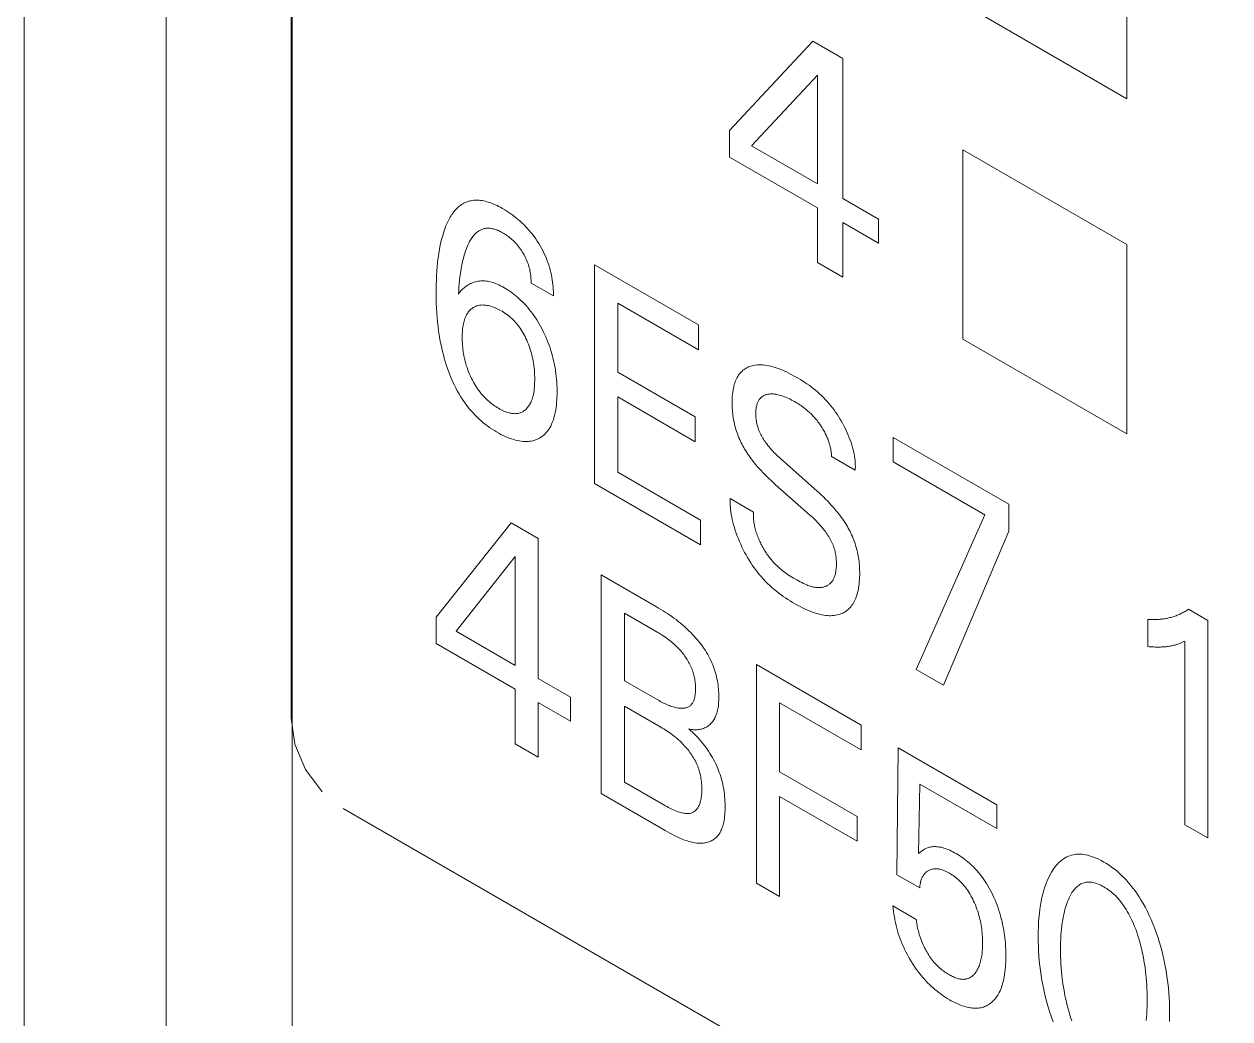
# Model space of a CAD drawing. Header units: inches. Extents: x 67248 to 85686, y -40174 to -31152.
# Drawn here: x 82455.89 to 82463.18, y -33411.78 to -33405.76 of the extents above; entities that cross this region are included whole.
import ezdxf

# ---------------------------------------------------------------- set-up
doc = ezdxf.new("R2010")
doc.units = ezdxf.units.IN
doc.header["$MEASUREMENT"] = 0

# ---------------------------------------------------------------- blocks, each defined once
blk = doc.blocks.new('ET200S')
at = {"lineweight": 0}
for p, q in [((64.7269, -33.3791), (64.7269, 36.9319)), ((65.428, 36.9285), (65.428, -28.555)), ((65.434, -33.3791), (65.434, 36.9319)), ((63.9314, -23.4709), (63.9314, -32.9199)), ((70.112, -25.0848), (70.112, -24.0233)), ((69.1928, -24.554), (70.112, -25.0848)), ((67.8846, -25.2636), (68.3522, -24.7628)), ((68.3522, -24.7628), (68.5198, -24.8596)), ((68.5198, -24.8596), (68.5198, -25.6442)), ((68.3778, -24.952), (68.0087, -25.3491)), ((68.3778, -25.5622), (68.3778, -24.952)), ((67.8846, -25.4112), (67.8846, -25.2636)), ((68.0087, -25.3491), (68.3778, -25.5622)), ((70.112, -25.9013), (69.1928, -25.3706)), ((69.1928, -25.3706), (69.1928, -26.432)), ((68.3778, -25.6959), (67.8846, -25.4112)), ((68.5198, -25.6442), (68.7205, -25.7601)), ((68.3778, -26.0023), (68.3778, -25.6959)), ((68.7205, -25.8938), (68.5198, -25.7779)), ((68.5198, -25.7779), (68.5198, -26.0843)), ((68.7205, -25.7601), (68.7205, -25.8938)), ((70.112, -26.9627), (70.112, -25.9013)), ((67.1289, -26.0161), (67.7107, -26.352)), ((67.1289, -27.2409), (67.1289, -26.0161)), ((68.5198, -26.0843), (68.3778, -26.0023)), ((66.8982, -26.1893), (66.773, -26.1171)), ((67.7107, -26.4909), (67.2595, -26.2304)), ((67.2595, -26.2304), (67.2595, -26.6167)), ((67.7107, -26.352), (67.7107, -26.4909)), ((69.1928, -26.432), (70.112, -26.9627)), ((67.2595, -26.6167), (67.6931, -26.867)), ((67.6931, -27.0059), (67.2595, -26.7555)), ((67.2595, -26.7555), (67.2595, -27.1774)), ((67.6931, -26.867), (67.6931, -27.0059)), ((68.802, -26.9821), (69.4508, -27.3566)), ((68.802, -27.1192), (68.802, -26.9821)), ((68.1701, -27.0999), (68.3622, -27.2698)), ((68.5896, -27.1658), (68.457, -27.0893)), ((69.3162, -27.4161), (68.802, -27.1192)), ((67.2595, -27.1774), (67.7229, -27.4449)), ((67.7229, -27.5838), (67.1289, -27.2409)), ((68.3338, -27.4149), (68.1417, -27.2449)), ((67.8887, -27.3245), (68.0199, -27.4003)), ((69.4508, -27.3566), (69.4508, -27.5068)), ((68.9312, -28.2814), (69.3162, -27.4161)), ((66.2406, -27.9887), (66.6614, -27.4609)), ((66.6614, -27.4609), (66.8123, -27.548)), ((67.7229, -27.4449), (67.7229, -27.5838)), ((66.8123, -27.548), (66.8123, -28.3327)), ((69.4508, -27.5068), (69.0848, -28.3701)), ((66.6844, -27.6486), (66.3522, -28.0671)), ((66.6844, -28.2588), (66.6844, -27.6486)), ((67.1661, -27.7523), (67.4753, -27.9308)), ((67.1661, -28.977), (67.1661, -27.7523)), ((67.2967, -27.9665), (67.2967, -28.345)), ((70.4575, -27.9448), (70.5657, -28.0073)), ((66.2406, -28.1363), (66.2406, -27.9887)), ((70.2288, -28.1539), (70.2288, -28.0011)), ((70.5657, -28.0073), (70.5657, -29.2251)), ((66.3522, -28.0671), (66.6844, -28.2588)), ((66.6844, -28.3925), (66.2406, -28.1363)), ((70.4379, -29.1513), (70.4379, -28.1227)), ((68.0355, -28.2542), (68.6234, -28.5936)), ((68.0355, -29.4789), (68.0355, -28.2542)), ((69.0848, -28.3701), (68.9312, -28.2814)), ((66.8123, -28.3327), (66.9929, -28.4369)), ((67.2967, -28.345), (67.4825, -28.4522)), ((66.6844, -28.6989), (66.6844, -28.3925)), ((66.9929, -28.4369), (66.9929, -28.5706)), ((66.8123, -28.4663), (66.8123, -28.7727)), ((66.9929, -28.5706), (66.8123, -28.4663)), ((67.2967, -28.4873), (67.2967, -28.9135)), ((68.6234, -28.7325), (68.166, -28.4684)), ((68.166, -28.4684), (68.166, -28.8547)), ((65.4485, -28.7001), (65.428, -28.555)), ((68.6234, -28.5936), (68.6234, -28.7325)), ((65.5079, -28.8415), (65.4485, -28.7001)), ((66.8123, -28.7727), (66.6844, -28.6989)), ((68.823, -29.4319), (68.8311, -28.7205)), ((68.8311, -28.7205), (69.3838, -29.0396)), ((65.6018, -28.9671), (65.5079, -28.8415)), ((68.166, -28.8547), (68.5997, -29.1051)), ((67.2967, -28.9135), (67.5125, -29.0381)), ((68.9508, -28.9233), (68.9434, -29.313)), ((69.3838, -29.1732), (68.9508, -28.9233)), ((67.524, -29.1836), (67.1661, -28.977)), ((65.7194, -29.0597), (75.6189, -34.7751)), ((68.5997, -29.2439), (68.166, -28.9936)), ((68.166, -28.9936), (68.166, -29.5543)), ((69.3838, -29.0396), (69.3838, -29.1732)), ((68.5997, -29.1051), (68.5997, -29.2439)), ((70.5657, -29.2251), (70.4379, -29.1513)), ((68.9508, -29.5057), (68.823, -29.4319)), ((68.166, -29.5543), (68.0355, -29.4789)), ((68.8013, -29.606), (68.9319, -29.6814))]:
    blk.add_line(p, q, dxfattribs=at)
for points in [[(66.8982, -26.1893), (66.8981, -26.177), (66.8978, -26.1645), (66.8971, -26.1517), (66.8962, -26.1388), (66.8949, -26.1256), (66.8933, -26.1124), (66.8914, -26.099), (66.8891, -26.0854), (66.8864, -26.0716), (66.8834, -26.0578), (66.8799, -26.0438), (66.876, -26.0299), (66.8717, -26.0158), (66.867, -26.0018), (66.8618, -25.9878), (66.8565, -25.9744), (66.8507, -25.9612), (66.8445, -25.9479), (66.838, -25.9348), (66.8311, -25.9219), (66.8239, -25.909), (66.8163, -25.8964), (66.8078, -25.8829), (66.7989, -25.8697), (66.7897, -25.8568), (66.7802, -25.8443), (66.7704, -25.8321), (66.7604, -25.8203), (66.7512, -25.8099), (66.7417, -25.7999), (66.7322, -25.7902), (66.7224, -25.7809), (66.7126, -25.7719), (66.7027, -25.7632), (66.6928, -25.7549), (66.6816, -25.7459), (66.6703, -25.7374), (66.659, -25.7292), (66.6476, -25.7214), (66.6363, -25.714), (66.6248, -25.707), (66.6134, -25.7003), (66.6029, -25.6944), (66.5924, -25.6889), (66.5819, -25.6836), (66.5714, -25.6788), (66.561, -25.6742), (66.5506, -25.6701), (66.5417, -25.6669), (66.5329, -25.664), (66.5242, -25.6614), (66.5155, -25.6591), (66.5069, -25.6572), (66.4984, -25.6556), (66.49, -25.6544), (66.4821, -25.6536), (66.4743, -25.6532), (66.4666, -25.6531), (66.459, -25.6533), (66.4516, -25.6539), (66.4442, -25.6548), (66.437, -25.656), (66.4299, -25.6575), (66.423, -25.6594), (66.4162, -25.6615), (66.4095, -25.664), (66.403, -25.6667), (66.3967, -25.6698), (66.3906, -25.6731), (66.3834, -25.6775), (66.3765, -25.6823), (66.3698, -25.6875), (66.3633, -25.693), (66.3571, -25.6989), (66.3511, -25.7051), (66.3454, -25.7116), (66.3398, -25.7184), (66.3345, -25.7255), (66.3293, -25.7329), (66.3244, -25.7405), (66.3196, -25.7483), (66.315, -25.7563), (66.3093, -25.7671), (66.3039, -25.7781), (66.2988, -25.7895), (66.294, -25.8011), (66.2894, -25.813), (66.2851, -25.8252), (66.2811, -25.8376), (66.2773, -25.8502), (66.2737, -25.863), (66.2695, -25.8796), (66.2656, -25.8965), (66.2621, -25.9137), (66.2588, -25.9311), (66.2559, -25.9488), (66.2533, -25.9668), (66.251, -25.9849), (66.2489, -26.0032), (66.2465, -26.0273), (66.2446, -26.0516), (66.2431, -26.0762), (66.2419, -26.101), (66.2411, -26.1261), (66.2407, -26.1514), (66.2406, -26.1768), (66.2409, -26.2081)], [(66.3658, -26.1788), (66.367, -26.1594), (66.3684, -26.1401), (66.37, -26.1209), (66.3719, -26.1019), (66.3741, -26.0831), (66.3765, -26.0644), (66.3786, -26.0505), (66.3808, -26.0367), (66.3833, -26.0231), (66.3859, -26.0097), (66.3888, -25.9964), (66.3919, -25.9834), (66.3952, -25.9705), (66.398, -25.9608), (66.4009, -25.9512), (66.4039, -25.9417), (66.4072, -25.9324), (66.4106, -25.9233), (66.4142, -25.9143), (66.4179, -25.9056), (66.4219, -25.897), (66.425, -25.8909), (66.4281, -25.8849), (66.4314, -25.879), (66.4348, -25.8733), (66.4383, -25.8677), (66.442, -25.8623), (66.4458, -25.8571), (66.4497, -25.8521), (66.4539, -25.8473), (66.4581, -25.8427), (66.4626, -25.8384), (66.4672, -25.8343), (66.4721, -25.8305), (66.4759, -25.8277), (66.4799, -25.8251), (66.484, -25.8226), (66.4882, -25.8204), (66.4925, -25.8183), (66.4969, -25.8165), (66.5015, -25.8149), (66.5061, -25.8134), (66.5108, -25.8123), (66.5156, -25.8113), (66.5205, -25.8106), (66.5256, -25.8101), (66.5307, -25.81), (66.5359, -25.81), (66.5411, -25.8104), (66.5463, -25.811), (66.5517, -25.8118), (66.5571, -25.8129), (66.5626, -25.8142), (66.5681, -25.8158), (66.5737, -25.8176), (66.5802, -25.8199), (66.5868, -25.8226), (66.5934, -25.8255), (66.6001, -25.8286), (66.6067, -25.832), (66.6134, -25.8357), (66.6199, -25.8395), (66.6264, -25.8435), (66.6329, -25.8478), (66.6394, -25.8523), (66.6458, -25.857), (66.6523, -25.8619), (66.6586, -25.8671), (66.6653, -25.8728), (66.6718, -25.8787), (66.6783, -25.8849), (66.6846, -25.8914), (66.6909, -25.8981), (66.697, -25.9052), (66.7026, -25.9121), (66.7082, -25.9193), (66.7135, -25.9266), (66.7187, -25.9342), (66.7236, -25.9419), (66.7284, -25.9498), (66.7332, -25.9583), (66.7377, -25.9668), (66.742, -25.9755), (66.746, -25.9842), (66.7498, -25.993), (66.7532, -26.0018), (66.756, -26.0099), (66.7586, -26.0179), (66.761, -26.0259), (66.7631, -26.0339), (66.765, -26.0418), (66.7666, -26.0497), (66.7681, -26.0576), (66.7695, -26.0664), (66.7706, -26.0752), (66.7715, -26.0838), (66.7722, -26.0923), (66.7727, -26.1007), (66.773, -26.109), (66.773, -26.1171)], [(66.9182, -26.7032), (66.9176, -26.6877), (66.9167, -26.6721), (66.9155, -26.6563), (66.914, -26.6403), (66.9121, -26.6242), (66.9099, -26.608), (66.9073, -26.5922), (66.9044, -26.5762), (66.9011, -26.5602), (66.8974, -26.544), (66.8934, -26.5278), (66.8889, -26.5115), (66.8839, -26.4952), (66.8789, -26.4798), (66.8735, -26.4644), (66.8676, -26.449), (66.8615, -26.4336), (66.8549, -26.4183), (66.848, -26.4031), (66.8407, -26.3879), (66.8341, -26.3748), (66.8271, -26.3618), (66.82, -26.3489), (66.8125, -26.3362), (66.8048, -26.3236), (66.7968, -26.3113), (66.7886, -26.2992), (66.7801, -26.2873), (66.7716, -26.276), (66.7628, -26.265), (66.7539, -26.2543), (66.7447, -26.2439), (66.7354, -26.2338), (66.7259, -26.224), (66.7163, -26.2146), (66.7066, -26.2055), (66.6972, -26.1972), (66.6877, -26.1892), (66.6782, -26.1815), (66.6686, -26.1742), (66.659, -26.1672), (66.6493, -26.1605), (66.6396, -26.1542), (66.6299, -26.1482), (66.6201, -26.1425), (66.6107, -26.1373), (66.6013, -26.1325), (66.5919, -26.1279), (66.5825, -26.1238), (66.5732, -26.12), (66.5639, -26.1166), (66.5548, -26.1136), (66.5456, -26.1111), (66.5366, -26.109), (66.5287, -26.1075), (66.5208, -26.1063), (66.513, -26.1056), (66.5054, -26.1052), (66.4978, -26.1051), (66.4904, -26.1054), (66.4831, -26.106), (66.4759, -26.107), (66.4689, -26.1082), (66.462, -26.1098), (66.4546, -26.1119), (66.4475, -26.1144), (66.4405, -26.1172), (66.4336, -26.1203), (66.427, -26.1238), (66.4205, -26.1275), (66.4142, -26.1315), (66.408, -26.1358), (66.402, -26.1404), (66.3962, -26.1452), (66.3904, -26.1503), (66.3847, -26.1558), (66.3795, -26.1612), (66.3746, -26.167), (66.3701, -26.1728), (66.3658, -26.1788)], [(66.2409, -26.2081), (66.2416, -26.2333), (66.2426, -26.2587), (66.2441, -26.2843), (66.246, -26.3101), (66.2484, -26.3362), (66.2511, -26.36), (66.2542, -26.384), (66.2578, -26.4082), (66.2619, -26.4326), (66.2666, -26.4572), (66.2719, -26.4819), (66.2763, -26.5006), (66.281, -26.5194), (66.2862, -26.5383), (66.2917, -26.5572), (66.2977, -26.5762), (66.3041, -26.5951), (66.311, -26.6141), (66.3179, -26.6322), (66.3253, -26.6501), (66.3331, -26.668), (66.3414, -26.6858), (66.3502, -26.7034), (66.3594, -26.7208), (66.3691, -26.738), (66.3793, -26.7549), (66.3881, -26.7686), (66.3973, -26.7821), (66.4068, -26.7954), (66.4166, -26.8083), (66.4266, -26.8209), (66.4368, -26.8331), (66.4473, -26.8449), (66.458, -26.8563), (66.4688, -26.8673), (66.4807, -26.8786), (66.4927, -26.8894), (66.5049, -26.8997), (66.5172, -26.9095), (66.5296, -26.9188), (66.542, -26.9277), (66.5545, -26.936), (66.567, -26.944), (66.5796, -26.9515), (66.5917, -26.9584), (66.6038, -26.9649), (66.6159, -26.971), (66.6279, -26.9766), (66.6399, -26.9818), (66.6519, -26.9865), (66.6637, -26.9907), (66.6755, -26.9945), (66.6862, -26.9974), (66.6968, -26.9999), (66.7074, -27.0019), (66.7177, -27.0035), (66.728, -27.0045), (66.7381, -27.0051), (66.748, -27.0051), (66.7577, -27.0046), (66.7661, -27.0037), (66.7742, -27.0024), (66.7822, -27.0006), (66.7901, -26.9985), (66.7977, -26.996), (66.8051, -26.993), (66.8123, -26.9897), (66.8194, -26.986), (66.8262, -26.9819), (66.8329, -26.9773), (66.8393, -26.9723), (66.8456, -26.967), (66.8515, -26.9613), (66.8573, -26.9552), (66.8627, -26.9488), (66.8679, -26.942), (66.8728, -26.9349), (66.8775, -26.9274), (66.8826, -26.9181), (66.8874, -26.9084), (66.8918, -26.8982), (66.8958, -26.8877), (66.8994, -26.8768), (66.9027, -26.8655), (66.9056, -26.854), (66.9082, -26.8422), (66.9108, -26.8286), (66.9129, -26.8147), (66.9147, -26.8005), (66.9161, -26.7861), (66.9172, -26.7714), (66.9179, -26.7565), (66.9184, -26.7415), (66.9185, -26.7262), (66.9182, -26.7032)], [(66.7352, -26.8318), (66.7307, -26.8349), (66.7261, -26.8378), (66.7212, -26.8403), (66.7163, -26.8425), (66.7111, -26.8444), (66.7058, -26.846), (66.7004, -26.8472), (66.6951, -26.8481), (66.6898, -26.8486), (66.6844, -26.8489), (66.6788, -26.8488), (66.6732, -26.8485), (66.6674, -26.8479), (66.6616, -26.847), (66.6558, -26.8458), (66.6498, -26.8444), (66.6425, -26.8423), (66.6351, -26.8399), (66.6276, -26.8371), (66.6201, -26.834), (66.6125, -26.8305), (66.6049, -26.8268), (66.5973, -26.8228), (66.5897, -26.8185), (66.5822, -26.814), (66.5747, -26.8093), (66.5672, -26.8043), (66.5597, -26.799), (66.5522, -26.7935), (66.5448, -26.7877), (66.5375, -26.7816), (66.5302, -26.7753), (66.5227, -26.7682), (66.5152, -26.7608), (66.5078, -26.7532), (66.5006, -26.7452), (66.4935, -26.7369), (66.4866, -26.7284), (66.48, -26.7196), (66.4734, -26.7104), (66.467, -26.701), (66.4609, -26.6914), (66.455, -26.6817), (66.4494, -26.6717), (66.444, -26.6617), (66.4388, -26.6515), (66.4331, -26.6396), (66.4278, -26.6275), (66.4228, -26.6154), (66.4181, -26.6033), (66.4138, -26.5911), (66.4099, -26.579), (66.4066, -26.5678), (66.4036, -26.5567), (66.4008, -26.5457), (66.3984, -26.5347), (66.3962, -26.5237), (66.3942, -26.5129), (66.3925, -26.5021), (66.3909, -26.4901), (66.3896, -26.4783), (66.3885, -26.4666), (66.3877, -26.455), (66.3871, -26.4435), (66.3868, -26.4322), (66.3867, -26.4209), (66.3869, -26.411), (66.3872, -26.4011), (66.3877, -26.3914), (66.3884, -26.3819), (66.3893, -26.3725), (66.3905, -26.3632), (66.392, -26.3542), (66.3937, -26.3454), (66.3954, -26.3376), (66.3974, -26.3301), (66.3996, -26.3228), (66.4021, -26.3157), (66.4048, -26.3088), (66.4077, -26.3023), (66.4109, -26.2959), (66.4144, -26.2899), (66.4175, -26.2851), (66.4209, -26.2804), (66.4244, -26.276), (66.4281, -26.2718), (66.4319, -26.2679), (66.4359, -26.2642), (66.4401, -26.2608), (66.4445, -26.2576), (66.449, -26.2546)], [(66.449, -26.2546), (66.4534, -26.252), (66.458, -26.2497), (66.4628, -26.2476), (66.4676, -26.2457), (66.4726, -26.2441), (66.4777, -26.2428), (66.4829, -26.2417), (66.4882, -26.2409), (66.4936, -26.2404), (66.5, -26.2401), (66.5065, -26.2402), (66.513, -26.2406), (66.5197, -26.2413), (66.5265, -26.2424), (66.5334, -26.2437), (66.5403, -26.2454), (66.5473, -26.2473), (66.555, -26.2498), (66.5628, -26.2526), (66.5706, -26.2557), (66.5784, -26.259), (66.5863, -26.2627), (66.5942, -26.2667), (66.6021, -26.271), (66.61, -26.2755), (66.618, -26.2804), (66.6261, -26.2856), (66.634, -26.2911), (66.642, -26.2969), (66.6499, -26.3031), (66.6577, -26.3096), (66.6654, -26.3166), (66.6725, -26.3234), (66.6794, -26.3305), (66.6862, -26.338), (66.6928, -26.3457), (66.6993, -26.3537), (66.7056, -26.362), (66.7116, -26.3705), (66.7177, -26.3795), (66.7235, -26.3888), (66.729, -26.3982), (66.7343, -26.4078), (66.7393, -26.4175), (66.7441, -26.4273), (66.7487, -26.4372), (66.7536, -26.4486), (66.7582, -26.46), (66.7625, -26.4714), (66.7665, -26.4829), (66.7701, -26.4943), (66.7735, -26.5057), (66.7768, -26.518), (66.7797, -26.5303), (66.7824, -26.5425), (66.7847, -26.5546), (66.7867, -26.5666), (66.7884, -26.5785), (66.79, -26.5918), (66.7912, -26.6048), (66.7922, -26.6177), (66.7928, -26.6305), (66.7932, -26.6432), (66.7933, -26.6557), (66.7932, -26.6669), (66.7929, -26.678), (66.7924, -26.689), (66.7916, -26.6998), (66.7905, -26.7104), (66.7892, -26.7208), (66.7876, -26.731), (66.7861, -26.7388), (66.7844, -26.7464), (66.7826, -26.7539), (66.7805, -26.7611), (66.7783, -26.7682), (66.7758, -26.7751), (66.7731, -26.7817), (66.7702, -26.7881), (66.7673, -26.7938), (66.7641, -26.7993), (66.7608, -26.8045), (66.7573, -26.8095), (66.7536, -26.8143), (66.7497, -26.8188), (66.7456, -26.823), (66.7412, -26.827), (66.7352, -26.8318)], [(68.5896, -27.1658), (68.5901, -27.1552), (68.5903, -27.1443), (68.59, -27.1333), (68.5894, -27.1221), (68.5884, -27.1108), (68.5871, -27.0993), (68.5854, -27.0877), (68.5833, -27.076), (68.5809, -27.0642), (68.5778, -27.0509), (68.5743, -27.0375), (68.5703, -27.024), (68.566, -27.0105), (68.5614, -26.997), (68.5563, -26.9834), (68.5509, -26.9699), (68.5452, -26.9565), (68.5391, -26.943), (68.5326, -26.9295), (68.5259, -26.9162), (68.5188, -26.903), (68.5115, -26.8899), (68.5039, -26.877), (68.496, -26.8643), (68.4879, -26.8518), (68.4796, -26.8396), (68.471, -26.8275), (68.4622, -26.8158), (68.4532, -26.8044), (68.4441, -26.7932), (68.4347, -26.7825), (68.4238, -26.7705), (68.4127, -26.759), (68.4014, -26.7479), (68.3899, -26.7373), (68.3783, -26.7271), (68.3666, -26.7172), (68.3547, -26.7078), (68.3428, -26.6987), (68.3308, -26.6899), (68.3187, -26.6815), (68.3066, -26.6734), (68.2944, -26.6655), (68.2823, -26.658), (68.2702, -26.6507), (68.2581, -26.6437), (68.2445, -26.6361), (68.2309, -26.6288), (68.2175, -26.6219), (68.204, -26.6153), (68.1906, -26.6091), (68.1773, -26.6034), (68.164, -26.5981), (68.1521, -26.5938), (68.1402, -26.5898), (68.1284, -26.5863), (68.1167, -26.5832), (68.105, -26.5806), (68.0935, -26.5785), (68.0822, -26.5769), (68.073, -26.576), (68.0639, -26.5754), (68.055, -26.5752), (68.0462, -26.5754), (68.0375, -26.5759), (68.029, -26.5769), (68.0206, -26.5783), (68.0125, -26.5801), (68.0053, -26.582), (67.9983, -26.5843), (67.9915, -26.587), (67.9849, -26.59), (67.9785, -26.5934), (67.9722, -26.5971), (67.9662, -26.6012), (67.9605, -26.6056), (67.955, -26.6105), (67.9497, -26.6157), (67.9447, -26.6212), (67.94, -26.6271), (67.9356, -26.6334), (67.9314, -26.64), (67.9275, -26.6469), (67.9239, -26.6541), (67.9205, -26.6616), (67.9174, -26.6694), (67.9146, -26.6774), (67.912, -26.6856), (67.9092, -26.6961), (67.9068, -26.707), (67.9048, -26.7181), (67.9031, -26.7295), (67.9017, -26.7412), (67.9007, -26.7531), (67.9, -26.7652), (67.8996, -26.7775), (67.8995, -26.79)], [(68.1701, -27.0999), (68.1628, -27.0933), (68.1555, -27.0866), (68.1483, -27.0798), (68.1411, -27.0728), (68.134, -27.0656), (68.127, -27.0582), (68.12, -27.0507), (68.1132, -27.0429), (68.1065, -27.0349), (68.0999, -27.0267), (68.0934, -27.0183), (68.0888, -27.0119), (68.0843, -27.0055), (68.0798, -26.9989), (68.0755, -26.9922), (68.0714, -26.9855), (68.0674, -26.9786), (68.0636, -26.9717), (68.0599, -26.9648), (68.0564, -26.9577), (68.0532, -26.9507), (68.0502, -26.9436), (68.0474, -26.9364), (68.0451, -26.93), (68.043, -26.9235), (68.0411, -26.917), (68.0395, -26.9106), (68.038, -26.9041), (68.0366, -26.8977), (68.0355, -26.8914), (68.0345, -26.885), (68.0337, -26.8788), (68.0331, -26.8726), (68.0326, -26.8664), (68.0323, -26.8604), (68.0321, -26.8544), (68.032, -26.8482), (68.0322, -26.8422), (68.0324, -26.8363), (68.0329, -26.8304), (68.0334, -26.8247), (68.0342, -26.8192), (68.0351, -26.8137), (68.0362, -26.8084), (68.0374, -26.8032), (68.0388, -26.7982), (68.0404, -26.7933), (68.042, -26.789), (68.0437, -26.7849), (68.0456, -26.7809), (68.0476, -26.777), (68.0497, -26.7733), (68.052, -26.7698), (68.0544, -26.7664), (68.057, -26.7632), (68.0597, -26.7602), (68.0625, -26.7574), (68.0655, -26.7548), (68.0684, -26.7526), (68.0715, -26.7505), (68.0747, -26.7486), (68.0779, -26.7468), (68.0813, -26.7453), (68.0848, -26.7439), (68.0883, -26.7427), (68.092, -26.7416), (68.0957, -26.7407), (68.0995, -26.74), (68.1033, -26.7394), (68.1072, -26.7389), (68.1123, -26.7385), (68.1175, -26.7383), (68.1228, -26.7383), (68.1281, -26.7386), (68.1336, -26.739), (68.139, -26.7397), (68.1445, -26.7405), (68.1501, -26.7415), (68.1571, -26.743), (68.1642, -26.7448), (68.1714, -26.7468), (68.1786, -26.7491), (68.1858, -26.7516), (68.1931, -26.7543), (68.2004, -26.7572), (68.2086, -26.7607), (68.2168, -26.7644), (68.225, -26.7683), (68.2333, -26.7724), (68.2415, -26.7768), (68.2498, -26.7813), (68.2581, -26.7861), (68.2651, -26.7903), (68.2721, -26.7946), (68.2791, -26.7992), (68.2861, -26.8039), (68.293, -26.8088), (68.3, -26.8139), (68.3069, -26.8192), (68.3159, -26.8265), (68.3247, -26.8341)], [(67.8995, -26.79), (67.8996, -26.7996), (67.8999, -26.8094), (67.9003, -26.8192), (67.9009, -26.8291), (67.9018, -26.8391), (67.9028, -26.8492), (67.9041, -26.8593), (67.9056, -26.8696), (67.9073, -26.8799), (67.9091, -26.8893), (67.911, -26.8988), (67.9132, -26.9082), (67.9156, -26.9178), (67.9182, -26.9274), (67.921, -26.9369), (67.924, -26.9466), (67.9273, -26.9562), (67.9308, -26.9658), (67.9343, -26.9751), (67.9381, -26.9843), (67.942, -26.9936), (67.9462, -27.0028), (67.9506, -27.0119), (67.9551, -27.0209), (67.9598, -27.0299), (67.9648, -27.0388), (67.9698, -27.0476), (67.9757, -27.0572), (67.9817, -27.0667), (67.9879, -27.076), (67.9943, -27.0852), (68.0008, -27.0942), (68.0074, -27.1031), (68.0142, -27.1119), (68.0234, -27.1234), (68.0328, -27.1347), (68.0423, -27.1458), (68.0519, -27.1566), (68.0616, -27.1672), (68.0715, -27.1776), (68.083, -27.1895), (68.0945, -27.201), (68.1062, -27.2123), (68.118, -27.2234), (68.1298, -27.2343), (68.1417, -27.2449)], [(68.3247, -26.8341), (68.33, -26.8389), (68.3352, -26.8438), (68.3404, -26.8488), (68.3456, -26.8539), (68.3507, -26.8592), (68.3557, -26.8647), (68.3607, -26.8702), (68.3657, -26.8759), (68.3706, -26.8817), (68.3754, -26.8877), (68.3801, -26.8937), (68.3847, -26.8999), (68.3893, -26.9061), (68.3933, -26.9117), (68.3972, -26.9174), (68.401, -26.9232), (68.4047, -26.9291), (68.4083, -26.935), (68.4118, -26.9409), (68.4152, -26.947), (68.4185, -26.9531), (68.4217, -26.9592), (68.4248, -26.9654), (68.4276, -26.9714), (68.4303, -26.9775), (68.4329, -26.9835), (68.4353, -26.9896), (68.4377, -26.9958), (68.4399, -27.0019), (68.4419, -27.008), (68.4439, -27.0142), (68.4457, -27.0203), (68.4473, -27.0264), (68.4487, -27.0318), (68.45, -27.0372), (68.4512, -27.0426), (68.4522, -27.048), (68.4532, -27.0533), (68.454, -27.0586), (68.4548, -27.0638), (68.4554, -27.069), (68.456, -27.0742), (68.4564, -27.0793), (68.4567, -27.0843), (68.457, -27.0893)], [(68.6146, -27.7375), (68.6144, -27.7276), (68.6141, -27.7176), (68.6137, -27.7076), (68.613, -27.6974), (68.6121, -27.6871), (68.611, -27.6768), (68.6097, -27.6663), (68.6081, -27.6558), (68.6063, -27.6452), (68.6045, -27.6355), (68.6024, -27.6258), (68.6001, -27.616), (68.5976, -27.6062), (68.5948, -27.5964), (68.5918, -27.5865), (68.5886, -27.5766), (68.5852, -27.5667), (68.5815, -27.5568), (68.5777, -27.5472), (68.5737, -27.5376), (68.5695, -27.5281), (68.5651, -27.5186), (68.5605, -27.5092), (68.5557, -27.4999), (68.5507, -27.4906), (68.5455, -27.4814), (68.5402, -27.4724), (68.5331, -27.4609), (68.5258, -27.4497), (68.5183, -27.4387), (68.5105, -27.4278), (68.5026, -27.4172), (68.4945, -27.4068), (68.485, -27.3949), (68.4753, -27.3833), (68.4655, -27.3719), (68.4555, -27.3608), (68.4454, -27.3499), (68.4352, -27.3392), (68.4233, -27.3271), (68.4112, -27.3152), (68.3991, -27.3035), (68.3869, -27.2921), (68.3746, -27.2808), (68.3622, -27.2698)], [(67.8887, -27.3245), (67.8884, -27.3366), (67.8885, -27.349), (67.889, -27.3616), (67.89, -27.3744), (67.8913, -27.3874), (67.893, -27.4006), (67.8951, -27.4139), (67.8976, -27.4274), (67.9004, -27.4409), (67.9041, -27.4563), (67.9081, -27.4718), (67.9126, -27.4874), (67.9175, -27.503), (67.9228, -27.5186), (67.9285, -27.5343), (67.9346, -27.5499), (67.9411, -27.5655), (67.9478, -27.5807), (67.9548, -27.5959), (67.9622, -27.6109), (67.9699, -27.6258), (67.9779, -27.6405), (67.9862, -27.655), (67.9948, -27.6694), (68.0037, -27.6835), (68.0128, -27.6973), (68.0222, -27.7109), (68.0318, -27.7241), (68.0417, -27.7371), (68.0518, -27.7496), (68.0622, -27.7618), (68.0738, -27.7749), (68.0857, -27.7874), (68.0978, -27.7995), (68.1101, -27.8112), (68.1225, -27.8224), (68.1351, -27.8332), (68.1478, -27.8436), (68.1607, -27.8535), (68.1736, -27.8632), (68.1866, -27.8724), (68.1997, -27.8813), (68.2127, -27.8898), (68.2258, -27.8981), (68.2389, -27.906), (68.252, -27.9136), (68.2662, -27.9216), (68.2804, -27.9292), (68.2945, -27.9364), (68.3086, -27.9432), (68.3226, -27.9495), (68.3366, -27.9553), (68.3505, -27.9606), (68.3613, -27.9644), (68.3721, -27.9678), (68.3829, -27.9708), (68.3935, -27.9735), (68.4041, -27.9758), (68.4145, -27.9776), (68.4249, -27.979), (68.4351, -27.9799), (68.4445, -27.9804), (68.4537, -27.9804), (68.4628, -27.98), (68.4718, -27.9792), (68.4805, -27.978), (68.4891, -27.9763), (68.4975, -27.9741), (68.5057, -27.9715), (68.5127, -27.9688), (68.5195, -27.9658), (68.5261, -27.9624), (68.5325, -27.9586), (68.5387, -27.9545), (68.5447, -27.9501), (68.5504, -27.9453), (68.5559, -27.9401), (68.5612, -27.9346), (68.5662, -27.9287), (68.571, -27.9223), (68.5756, -27.9155), (68.5799, -27.9084), (68.5839, -27.901), (68.5877, -27.8933), (68.5911, -27.8853), (68.5944, -27.877), (68.5973, -27.8685), (68.6, -27.8597), (68.6025, -27.8507), (68.6052, -27.8392), (68.6076, -27.8273), (68.6096, -27.8152), (68.6112, -27.8028), (68.6125, -27.7902), (68.6135, -27.7773), (68.6142, -27.7643), (68.6145, -27.751), (68.6146, -27.7375)], [(68.1496, -27.6999), (68.1436, -27.694), (68.1377, -27.688), (68.1318, -27.6817), (68.1261, -27.6753), (68.1214, -27.6699), (68.1169, -27.6644), (68.1124, -27.6588), (68.108, -27.6531), (68.1036, -27.6472), (68.0993, -27.6413), (68.0951, -27.6353), (68.091, -27.6291), (68.0869, -27.6229), (68.083, -27.6166), (68.0791, -27.6103), (68.0753, -27.6038), (68.0716, -27.5973), (68.068, -27.5908), (68.0645, -27.5841), (68.0612, -27.5775), (68.0579, -27.5708), (68.0547, -27.564), (68.0516, -27.5573), (68.0487, -27.5505), (68.0458, -27.5434), (68.0429, -27.5362), (68.0403, -27.5291), (68.0377, -27.522), (68.0353, -27.5148), (68.0331, -27.5077), (68.031, -27.5006), (68.0291, -27.4935), (68.0273, -27.4865), (68.0257, -27.4795), (68.0242, -27.4725), (68.0231, -27.4666), (68.0221, -27.4608), (68.0212, -27.455), (68.0205, -27.4493), (68.0199, -27.4436), (68.0194, -27.4379), (68.0191, -27.4324), (68.0189, -27.4268), (68.0188, -27.4214), (68.0189, -27.416), (68.0191, -27.4107), (68.0194, -27.4054), (68.0199, -27.4003)], [(68.3338, -27.4149), (68.3417, -27.4219), (68.3496, -27.4292), (68.3575, -27.4365), (68.3653, -27.4441), (68.373, -27.4518), (68.3806, -27.4598), (68.3882, -27.4679), (68.3956, -27.4763), (68.403, -27.4849), (68.4102, -27.4937), (68.4173, -27.5029), (68.4223, -27.5096), (68.4272, -27.5165), (68.432, -27.5235), (68.4367, -27.5305), (68.4412, -27.5377), (68.4456, -27.545), (68.4498, -27.5524), (68.4538, -27.5598), (68.4575, -27.5673), (68.4611, -27.5748), (68.4643, -27.5823), (68.4673, -27.5899), (68.4699, -27.5972), (68.4723, -27.6045), (68.4744, -27.6118), (68.4763, -27.619), (68.4779, -27.6263), (68.4794, -27.6335), (68.4806, -27.6407), (68.4816, -27.6479), (68.4825, -27.655), (68.4831, -27.6621), (68.4837, -27.6691), (68.484, -27.676), (68.4843, -27.6837), (68.4843, -27.6913), (68.4842, -27.6988), (68.4839, -27.7062), (68.4834, -27.7134), (68.4827, -27.7205), (68.4818, -27.7275), (68.4807, -27.7343), (68.4795, -27.7409), (68.4783, -27.7461), (68.4769, -27.7512), (68.4754, -27.7562), (68.4738, -27.7611), (68.472, -27.7658), (68.4701, -27.7703), (68.468, -27.7747), (68.4658, -27.7789), (68.4634, -27.7829), (68.4609, -27.7867), (68.4582, -27.7904), (68.4554, -27.7938), (68.4525, -27.797), (68.4494, -27.8), (68.4462, -27.8028), (68.4429, -27.8055), (68.4394, -27.808), (68.4359, -27.8102), (68.4322, -27.8123), (68.4284, -27.8143), (68.4244, -27.816), (68.4204, -27.8175), (68.4163, -27.8189), (68.4122, -27.8201), (68.4079, -27.8211), (68.4035, -27.8219), (68.3991, -27.8225), (68.3947, -27.823), (68.3901, -27.8233), (68.3855, -27.8234), (68.3809, -27.8233), (68.3749, -27.8229), (68.3688, -27.8222), (68.3627, -27.8213), (68.3565, -27.8201), (68.3503, -27.8187), (68.344, -27.817), (68.3376, -27.8151), (68.3312, -27.813), (68.3248, -27.8107), (68.3183, -27.8082), (68.309, -27.8043), (68.2996, -27.8), (68.2901, -27.7955), (68.2806, -27.7906), (68.2711, -27.7855), (68.2615, -27.7802), (68.252, -27.7747), (68.2432, -27.7695), (68.2345, -27.7642), (68.2257, -27.7587), (68.217, -27.7531), (68.2084, -27.7473), (68.1997, -27.7412), (68.1912, -27.735), (68.1827, -27.7285), (68.1743, -27.7217), (68.1659, -27.7147), (68.1577, -27.7075), (68.1496, -27.6999)], [(67.2967, -27.9665), (67.483, -28.0741), (67.4907, -28.0787), (67.4985, -28.0835), (67.5062, -28.0883), (67.514, -28.0933), (67.5217, -28.0985), (67.5294, -28.1038), (67.5371, -28.1093), (67.5447, -28.115), (67.5524, -28.1209), (67.56, -28.1271), (67.5675, -28.1335), (67.575, -28.1401), (67.5824, -28.147), (67.5898, -28.1542), (67.5971, -28.1616), (67.6025, -28.1674), (67.6078, -28.1734), (67.6131, -28.1795), (67.6183, -28.1857), (67.6234, -28.1921), (67.6284, -28.1986), (67.6333, -28.2053), (67.6381, -28.212), (67.6427, -28.2189), (67.6472, -28.2258), (67.6515, -28.2328), (67.6556, -28.2399), (67.6596, -28.2471), (67.6633, -28.2543), (67.6668, -28.2616), (67.6701, -28.2689), (67.6732, -28.2762), (67.676, -28.2835), (67.6786, -28.2908), (67.681, -28.2982), (67.6832, -28.3055), (67.6851, -28.3129), (67.6869, -28.3202), (67.6885, -28.3275), (67.6898, -28.3348), (67.691, -28.3421), (67.692, -28.3493), (67.6929, -28.3565), (67.6935, -28.3636), (67.694, -28.3707), (67.6943, -28.3777), (67.6945, -28.3846), (67.6945, -28.3915), (67.6944, -28.3983), (67.6941, -28.405), (67.6936, -28.4115), (67.693, -28.4179), (67.6922, -28.4242), (67.6912, -28.4303), (67.69, -28.4363), (67.6887, -28.442), (67.6874, -28.4465), (67.6861, -28.4508), (67.6846, -28.4549), (67.683, -28.4589), (67.6812, -28.4628), (67.6793, -28.4664), (67.6772, -28.4699), (67.675, -28.4732), (67.6727, -28.4763), (67.6701, -28.4792), (67.6675, -28.4818), (67.6647, -28.4843), (67.6618, -28.4865), (67.6587, -28.4885), (67.6556, -28.4904), (67.6523, -28.4921), (67.6488, -28.4935), (67.6453, -28.4949), (67.6417, -28.496), (67.638, -28.4969), (67.6342, -28.4977), (67.6303, -28.4984), (67.6263, -28.4988), (67.6223, -28.4992), (67.6182, -28.4993), (67.614, -28.4993), (67.6099, -28.4992), (67.6056, -28.499), (67.6014, -28.4986), (67.5971, -28.498), (67.5901, -28.4969), (67.5832, -28.4955), (67.5761, -28.4938), (67.5691, -28.4919), (67.562, -28.4896), (67.5548, -28.4871), (67.5477, -28.4844), (67.5405, -28.4815), (67.5333, -28.4784), (67.5261, -28.4751), (67.5188, -28.4716), (67.5116, -28.4679), (67.5043, -28.4642), (67.497, -28.4603), (67.4898, -28.4563), (67.4825, -28.4522)], [(67.6566, -28.6144), (67.6635, -28.6161), (67.6704, -28.6174), (67.6772, -28.6184), (67.6838, -28.6191), (67.6904, -28.6195), (67.6969, -28.6196), (67.7033, -28.6193), (67.7096, -28.6188), (67.7158, -28.618), (67.7219, -28.6169), (67.7278, -28.6155), (67.7336, -28.6138), (67.7393, -28.6118), (67.7448, -28.6095), (67.7502, -28.607), (67.7557, -28.604), (67.761, -28.6008), (67.7662, -28.5972), (67.7711, -28.5934), (67.7759, -28.5893), (67.7805, -28.5849), (67.7848, -28.5802), (67.789, -28.5752), (67.7929, -28.57), (67.7966, -28.5645), (67.8001, -28.5588), (67.8033, -28.5528), (67.8063, -28.5465), (67.8092, -28.5398), (67.8118, -28.5328), (67.8141, -28.5256), (67.8162, -28.5182), (67.818, -28.5105), (67.8196, -28.5026), (67.821, -28.4945), (67.8224, -28.4848), (67.8234, -28.4749), (67.8242, -28.4647), (67.8247, -28.4543), (67.825, -28.4438), (67.8251, -28.433), (67.8249, -28.4225), (67.8245, -28.4118), (67.8239, -28.401), (67.823, -28.3901), (67.8219, -28.3791), (67.8205, -28.368), (67.8189, -28.3568), (67.817, -28.3456), (67.8148, -28.3343), (67.8124, -28.3229), (67.8096, -28.3116), (67.8065, -28.3002), (67.8031, -28.2889), (67.7994, -28.2775), (67.7953, -28.2662), (67.791, -28.255), (67.7862, -28.2437), (67.7809, -28.2322), (67.7753, -28.2208), (67.7693, -28.2095), (67.763, -28.1983), (67.7564, -28.1872), (67.7495, -28.1762), (67.7424, -28.1654), (67.735, -28.1547), (67.7274, -28.1442), (67.7196, -28.1339), (67.7116, -28.1237), (67.7034, -28.1138), (67.6951, -28.1041), (67.6867, -28.0946), (67.6782, -28.0853), (67.6696, -28.0763), (67.6579, -28.0645), (67.6461, -28.0532), (67.6342, -28.0423), (67.6222, -28.0319), (67.6102, -28.0218), (67.5981, -28.0121), (67.5859, -28.0027), (67.5737, -27.9937), (67.5614, -27.985), (67.5492, -27.9765), (67.5369, -27.9684), (67.5245, -27.9604), (67.5122, -27.9527), (67.4999, -27.9452), (67.4876, -27.9379), (67.4753, -27.9308)], [(70.4575, -27.9448), (70.4524, -27.9481), (70.4473, -27.9513), (70.4422, -27.9544), (70.4369, -27.9575), (70.4317, -27.9604), (70.4263, -27.9633), (70.421, -27.966), (70.4155, -27.9687), (70.41, -27.9712), (70.4045, -27.9737), (70.3989, -27.9761), (70.3933, -27.9783), (70.3876, -27.9805), (70.382, -27.9825), (70.3763, -27.9845), (70.3707, -27.9863), (70.3649, -27.988), (70.3591, -27.9897), (70.3533, -27.9912), (70.3475, -27.9927), (70.3415, -27.994), (70.3356, -27.9953), (70.3296, -27.9964), (70.3236, -27.9975), (70.3175, -27.9984), (70.3114, -27.9993), (70.3052, -28), (70.2991, -28.0007), (70.2929, -28.0012), (70.2866, -28.0017), (70.2804, -28.002), (70.274, -28.0023), (70.2677, -28.0024), (70.2613, -28.0025), (70.2549, -28.0024), (70.2484, -28.0022), (70.2419, -28.002), (70.2354, -28.0016), (70.2288, -28.0011)], [(70.2288, -28.1539), (70.2373, -28.1545), (70.2457, -28.155), (70.2541, -28.1554), (70.2625, -28.1558), (70.2708, -28.156), (70.2792, -28.1562), (70.2874, -28.1562), (70.2939, -28.1561), (70.3003, -28.156), (70.3066, -28.1558), (70.313, -28.1555), (70.3193, -28.1551), (70.3255, -28.1546), (70.3318, -28.154), (70.338, -28.1532), (70.3434, -28.1525), (70.3488, -28.1517), (70.3542, -28.1508), (70.3595, -28.1499), (70.3648, -28.1488), (70.37, -28.1476), (70.3752, -28.1464), (70.3804, -28.145), (70.3864, -28.1433), (70.3923, -28.1415), (70.3982, -28.1395), (70.403, -28.1378), (70.4078, -28.1359), (70.4126, -28.134), (70.4173, -28.132), (70.4242, -28.129), (70.4311, -28.1259), (70.4379, -28.1227)], [(67.2967, -28.4873), (67.4999, -28.6047), (67.5083, -28.6097), (67.5167, -28.6148), (67.5251, -28.6201), (67.5335, -28.6255), (67.5419, -28.6311), (67.5503, -28.6369), (67.5586, -28.6429), (67.5669, -28.6491), (67.5752, -28.6555), (67.5835, -28.6622), (67.5917, -28.6691), (67.5998, -28.6763), (67.6079, -28.6838), (67.6159, -28.6915), (67.6238, -28.6996), (67.6297, -28.7059), (67.6355, -28.7123), (67.6413, -28.7189), (67.6469, -28.7257), (67.6525, -28.7326), (67.658, -28.7396), (67.6633, -28.7468), (67.6685, -28.7541), (67.6735, -28.7615), (67.6784, -28.769), (67.683, -28.7766), (67.6875, -28.7843), (67.6918, -28.7921), (67.6958, -28.7999), (67.6997, -28.8078), (67.7032, -28.8158), (67.7067, -28.8242), (67.7098, -28.8326), (67.7127, -28.841), (67.7154, -28.8495), (67.7177, -28.8579), (67.7199, -28.8664), (67.7218, -28.8748), (67.7234, -28.8832), (67.7249, -28.8916), (67.7261, -28.8999), (67.7272, -28.9082), (67.728, -28.9164), (67.7287, -28.9245), (67.7292, -28.9325), (67.7295, -28.9404), (67.7297, -28.9482), (67.7297, -28.9567), (67.7295, -28.965), (67.7292, -28.9732), (67.7286, -28.9812), (67.7278, -28.9891), (67.7269, -28.9968), (67.7257, -29.0043), (67.7243, -29.0116), (67.7226, -29.0188), (67.7212, -29.0241), (67.7196, -29.0293), (67.718, -29.0344), (67.7161, -29.0393), (67.7141, -29.0441), (67.7119, -29.0487), (67.7096, -29.0531), (67.707, -29.0573), (67.7043, -29.0613), (67.7014, -29.065), (67.6988, -29.068), (67.6961, -29.0707), (67.6932, -29.0733), (67.6902, -29.0757), (67.6871, -29.0779), (67.6839, -29.0799), (67.6805, -29.0818), (67.6771, -29.0833), (67.6735, -29.0847), (67.6698, -29.0859), (67.6661, -29.0869), (67.6615, -29.0877), (67.6567, -29.0882), (67.6519, -29.0885), (67.647, -29.0885), (67.6419, -29.0882), (67.6368, -29.0878), (67.6317, -29.0871), (67.6265, -29.0862), (67.6193, -29.0847), (67.6121, -29.0829), (67.6048, -29.0808), (67.5975, -29.0784), (67.5901, -29.0758), (67.5827, -29.073), (67.5753, -29.0699), (67.5649, -29.0654), (67.5544, -29.0605), (67.5439, -29.0553), (67.5335, -29.0498), (67.523, -29.0441), (67.5125, -29.0381)], [(67.524, -29.1836), (67.5376, -29.1914), (67.5512, -29.1989), (67.5648, -29.2062), (67.5785, -29.2131), (67.5921, -29.2197), (67.6057, -29.2259), (67.6192, -29.2316), (67.6287, -29.2353), (67.638, -29.2388), (67.6474, -29.2419), (67.6567, -29.2448), (67.6659, -29.2473), (67.675, -29.2495), (67.6841, -29.2514), (67.6931, -29.2529), (67.702, -29.254), (67.7108, -29.2546), (67.7176, -29.2549), (67.7243, -29.2549), (67.7309, -29.2546), (67.7374, -29.2541), (67.7439, -29.2533), (67.7502, -29.2522), (67.7564, -29.2509), (67.7625, -29.2493), (67.7685, -29.2474), (67.7743, -29.2453), (67.78, -29.2429), (67.7855, -29.2402), (67.7908, -29.2373), (67.796, -29.234), (67.801, -29.2305), (67.8058, -29.2268), (67.8104, -29.2227), (67.8148, -29.2184), (67.8189, -29.2137), (67.8229, -29.2088), (67.8266, -29.2036), (67.8302, -29.198), (67.8335, -29.1922), (67.8365, -29.1862), (67.8394, -29.1799), (67.842, -29.1733), (67.8445, -29.1666), (67.8467, -29.1596), (67.8487, -29.1524), (67.8506, -29.145), (67.8523, -29.1375), (67.8543, -29.1269), (67.856, -29.1159), (67.8574, -29.1048), (67.8585, -29.0934), (67.8593, -29.0818), (67.8598, -29.07), (67.8602, -29.0582), (67.8602, -29.0462), (67.8601, -29.033), (67.8596, -29.0198), (67.8589, -29.0064), (67.8578, -28.9929), (67.8564, -28.9793), (67.8547, -28.9656), (67.8525, -28.9517), (67.8499, -28.9377), (67.8476, -28.9266), (67.845, -28.9153), (67.8422, -28.904), (67.839, -28.8927), (67.8356, -28.8813), (67.8319, -28.8699), (67.8279, -28.8585), (67.8236, -28.8471), (67.8191, -28.8357), (67.8137, -28.8233), (67.808, -28.811), (67.802, -28.7988), (67.7957, -28.7868), (67.789, -28.7748), (67.7821, -28.7631), (67.775, -28.7515), (67.7676, -28.7401), (67.7596, -28.7285), (67.7514, -28.7172), (67.7431, -28.7061), (67.7345, -28.6952), (67.7255, -28.6844), (67.7163, -28.6737), (67.707, -28.6634), (67.6975, -28.6533), (67.6874, -28.6431), (67.6773, -28.6332), (67.667, -28.6236), (67.6566, -28.6144)], [(69.4293, -29.7966), (69.4264, -29.7726), (69.4243, -29.7571), (69.4218, -29.7415), (69.4189, -29.7258), (69.4158, -29.71), (69.4123, -29.6941), (69.4084, -29.6782), (69.4041, -29.6622), (69.3998, -29.6474), (69.3952, -29.6325), (69.3903, -29.6177), (69.385, -29.6028), (69.3793, -29.588), (69.3733, -29.5732), (69.3669, -29.5584), (69.3609, -29.5453), (69.3545, -29.5323), (69.3479, -29.5193), (69.341, -29.5065), (69.3337, -29.4939), (69.3262, -29.4815), (69.3184, -29.4692), (69.3103, -29.4573), (69.3031, -29.4472), (69.2957, -29.4374), (69.2882, -29.4277), (69.2805, -29.4184), (69.2726, -29.4092), (69.2645, -29.4003), (69.2564, -29.3917), (69.2481, -29.3834), (69.2397, -29.3754), (69.2306, -29.3671), (69.2213, -29.3592), (69.212, -29.3516), (69.2026, -29.3443), (69.1932, -29.3374), (69.1837, -29.3308), (69.1742, -29.3245), (69.1647, -29.3186), (69.1551, -29.3129), (69.1463, -29.3079), (69.1375, -29.3032), (69.1287, -29.2988), (69.12, -29.2947), (69.1113, -29.291), (69.1026, -29.2875), (69.094, -29.2844), (69.0861, -29.2819), (69.0782, -29.2797), (69.0704, -29.2778), (69.0628, -29.2763), (69.0552, -29.2752), (69.0477, -29.2744), (69.0403, -29.274), (69.0341, -29.2739), (69.0281, -29.2742), (69.0221, -29.2747), (69.0163, -29.2755), (69.0105, -29.2766), (69.0049, -29.278), (68.9995, -29.2797), (68.9941, -29.2816), (68.9862, -29.285), (68.9786, -29.289), (68.97, -29.294), (68.9617, -29.2995), (68.9524, -29.3061), (68.9434, -29.313)], [(70.3503, -30.2545), (70.351, -30.2281), (70.3513, -30.2014), (70.351, -30.1748), (70.3503, -30.1479), (70.349, -30.1208), (70.3472, -30.0934), (70.3448, -30.0657), (70.3419, -30.0378), (70.3386, -30.012), (70.3348, -29.986), (70.3304, -29.9598), (70.3254, -29.9335), (70.3199, -29.907), (70.3137, -29.8803), (70.3073, -29.8553), (70.3004, -29.8301), (70.2929, -29.8049), (70.2848, -29.7796), (70.276, -29.7543), (70.2667, -29.729), (70.2577, -29.706), (70.2481, -29.6831), (70.238, -29.6603), (70.2272, -29.6376), (70.2158, -29.6153), (70.2038, -29.5932), (70.191, -29.5715), (70.1805, -29.5547), (70.1696, -29.5382), (70.1582, -29.5221), (70.1465, -29.5064), (70.1345, -29.4912), (70.1221, -29.4764), (70.1094, -29.4622), (70.0965, -29.4486), (70.0829, -29.4352), (70.0691, -29.4226), (70.0551, -29.4105), (70.0409, -29.3992), (70.0266, -29.3885), (70.0122, -29.3785), (69.9977, -29.3692), (69.9832, -29.3605), (69.9688, -29.3524), (69.9543, -29.3451), (69.94, -29.3385), (69.9257, -29.3327), (69.9144, -29.3286), (69.9032, -29.3251), (69.892, -29.3221), (69.8811, -29.3198), (69.8702, -29.318), (69.8599, -29.3169), (69.8497, -29.3163), (69.8397, -29.3164), (69.8299, -29.3169), (69.8203, -29.3181), (69.8109, -29.3198), (69.8017, -29.322), (69.7928, -29.3247), (69.7841, -29.328), (69.7758, -29.3317), (69.7657, -29.337), (69.7562, -29.3431), (69.747, -29.3498), (69.7382, -29.3571), (69.7298, -29.365), (69.7218, -29.3735), (69.7141, -29.3824), (69.7068, -29.3918), (69.6998, -29.4016), (69.6973, -29.4054)], [(68.9508, -29.5057), (68.9515, -29.4986), (68.9524, -29.4916), (68.9534, -29.4848), (68.9547, -29.4782), (68.9562, -29.4717), (68.958, -29.4654), (68.9599, -29.4592), (68.9617, -29.4545), (68.9636, -29.4498), (68.9656, -29.4454), (68.9678, -29.4411), (68.9702, -29.437), (68.9727, -29.4331), (68.9754, -29.4293), (68.9782, -29.4258), (68.9811, -29.4225), (68.9842, -29.4195), (68.9875, -29.4166), (68.9909, -29.414), (68.9944, -29.4115), (68.998, -29.4093), (69.0018, -29.4072), (69.0056, -29.4054), (69.0099, -29.4036), (69.0144, -29.4021), (69.0189, -29.4008), (69.0236, -29.3997), (69.0283, -29.3989), (69.0332, -29.3984), (69.0382, -29.3981), (69.0433, -29.3982), (69.0484, -29.3985), (69.0537, -29.3991), (69.059, -29.3999), (69.0644, -29.401), (69.0699, -29.4024), (69.0754, -29.404), (69.0823, -29.4063), (69.0892, -29.409), (69.0962, -29.4121), (69.1032, -29.4154), (69.1102, -29.419), (69.1173, -29.423), (69.1244, -29.4272), (69.1315, -29.4317), (69.1386, -29.4365), (69.1457, -29.4416), (69.1527, -29.447), (69.1597, -29.4526), (69.1666, -29.4586), (69.1735, -29.4649), (69.1798, -29.471), (69.186, -29.4774), (69.1921, -29.484), (69.198, -29.4909), (69.2039, -29.4979), (69.2095, -29.5052), (69.2151, -29.5127), (69.2204, -29.5203), (69.2265, -29.5297), (69.2324, -29.5393), (69.2381, -29.549), (69.2434, -29.5589), (69.2485, -29.569), (69.2534, -29.5791), (69.258, -29.5893), (69.263, -29.601), (69.2676, -29.6127), (69.272, -29.6245), (69.276, -29.6362), (69.2797, -29.6479), (69.2832, -29.6597), (69.286, -29.6705), (69.2887, -29.6812), (69.2911, -29.6919), (69.2932, -29.7025), (69.2951, -29.7131), (69.2968, -29.7236), (69.2983, -29.7341), (69.2997, -29.7456), (69.3008, -29.757), (69.3017, -29.7683), (69.3024, -29.7795), (69.3029, -29.7906), (69.3032, -29.8016), (69.3033, -29.8125), (69.3032, -29.8247), (69.3028, -29.8367), (69.3022, -29.8486), (69.3014, -29.8602), (69.3002, -29.8717)], [(69.6973, -29.4054), (69.6897, -29.4174), (69.6825, -29.4299), (69.6758, -29.4428), (69.6694, -29.4562), (69.6635, -29.47), (69.6579, -29.4842), (69.6528, -29.4987), (69.6466, -29.5183), (69.641, -29.5384), (69.6361, -29.559), (69.6317, -29.5801), (69.6279, -29.6017), (69.6246, -29.6237), (69.6216, -29.6482), (69.6192, -29.6731), (69.6174, -29.6984), (69.6162, -29.7241), (69.6154, -29.7501), (69.6152, -29.7764), (69.6154, -29.8034), (69.6161, -29.8307), (69.6174, -29.8583), (69.6191, -29.8861), (69.6215, -29.9142), (69.6244, -29.9426), (69.6277, -29.9687), (69.6314, -29.9951), (69.6357, -30.0216), (69.6406, -30.0483), (69.6461, -30.0751), (69.6522, -30.1021), (69.6584, -30.1274), (69.6652, -30.1528), (69.6726, -30.1783), (69.6806, -30.2038), (69.6892, -30.2294), (69.6984, -30.255)], [(69.7884, -30.2019), (69.783, -30.1832), (69.778, -30.1647), (69.7734, -30.1461), (69.7692, -30.1277), (69.7653, -30.1094), (69.7617, -30.0911), (69.7582, -30.0713), (69.755, -30.0516), (69.7522, -30.032), (69.7497, -30.0125), (69.7475, -29.9932), (69.7457, -29.9739), (69.744, -29.9529), (69.7426, -29.9321), (69.7416, -29.9114), (69.7409, -29.8909), (69.7405, -29.8706), (69.7404, -29.8504), (69.7405, -29.8307), (69.7409, -29.8111), (69.7416, -29.7917), (69.7427, -29.7725), (69.744, -29.7535), (69.7458, -29.7348), (69.7476, -29.718), (69.7498, -29.7015), (69.7523, -29.6852), (69.7552, -29.6692), (69.7584, -29.6534), (69.762, -29.638), (69.7651, -29.6261), (69.7684, -29.6145), (69.772, -29.6031), (69.7759, -29.5919), (69.78, -29.581), (69.7844, -29.5703), (69.7891, -29.56), (69.7926, -29.5527), (69.7964, -29.5455), (69.8003, -29.5386), (69.8044, -29.5319), (69.8087, -29.5254), (69.8132, -29.5192), (69.8179, -29.5133), (69.8229, -29.5077), (69.828, -29.5024), (69.8335, -29.4975), (69.8392, -29.493), (69.8442, -29.4894), (69.8494, -29.4862), (69.8548, -29.4833), (69.8604, -29.4807), (69.8661, -29.4784), (69.872, -29.4765), (69.8781, -29.475), (69.8843, -29.4738), (69.8907, -29.473), (69.8972, -29.4727), (69.9039, -29.4727), (69.9101, -29.4732), (69.9164, -29.474), (69.9228, -29.4751), (69.9293, -29.4766), (69.9359, -29.4784), (69.9425, -29.4805), (69.9506, -29.4835), (69.9587, -29.4868), (69.9668, -29.4906), (69.975, -29.4948), (69.9832, -29.4993), (69.9914, -29.5043), (69.9996, -29.5095), (70.0078, -29.5152), (70.0159, -29.5212), (70.0239, -29.5275), (70.0319, -29.5342), (70.0397, -29.5412), (70.0475, -29.5486), (70.0551, -29.5563), (70.0625, -29.5643), (70.0707, -29.5737), (70.0786, -29.5835), (70.0863, -29.5936), (70.0938, -29.604), (70.101, -29.6146), (70.108, -29.6255), (70.1147, -29.6366), (70.1211, -29.6479), (70.1273, -29.6593), (70.135, -29.6746), (70.1423, -29.6901), (70.1492, -29.7056), (70.1556, -29.7213), (70.1616, -29.737), (70.1672, -29.7527), (70.1724, -29.7685), (70.1774, -29.7842), (70.1789, -29.789)], [(68.8013, -29.606), (68.8026, -29.6211), (68.8043, -29.6365), (68.8064, -29.652), (68.8089, -29.6677), (68.8118, -29.6835), (68.815, -29.6995), (68.8188, -29.7156), (68.8225, -29.7304), (68.8267, -29.7453), (68.8312, -29.7602), (68.8361, -29.7752), (68.8413, -29.7901), (68.847, -29.805), (68.853, -29.8199), (68.8593, -29.8343), (68.866, -29.8487), (68.873, -29.863), (68.8803, -29.8772), (68.8879, -29.8912), (68.8959, -29.9051), (68.9041, -29.9188), (68.9136, -29.9338), (68.9234, -29.9485), (68.9336, -29.9629), (68.944, -29.977), (68.9547, -29.9907), (68.9657, -30.004), (68.9754, -30.0152), (68.9853, -30.026), (68.9953, -30.0365), (69.0055, -30.0466), (69.0158, -30.0564), (69.0262, -30.0658), (69.0367, -30.0748), (69.0481, -30.0841), (69.0595, -30.093), (69.071, -30.1014), (69.0825, -30.1094), (69.0941, -30.1171), (69.1057, -30.1244), (69.1173, -30.1313), (69.1276, -30.1371), (69.138, -30.1426), (69.1483, -30.1479), (69.1586, -30.1528), (69.1689, -30.1573), (69.1791, -30.1614), (69.1893, -30.1652), (69.1994, -30.1685), (69.2094, -30.1714), (69.2176, -30.1735), (69.2258, -30.1753), (69.2338, -30.1767), (69.2418, -30.1778), (69.2497, -30.1786), (69.2575, -30.1791), (69.2652, -30.1792), (69.2727, -30.179), (69.2802, -30.1784), (69.2874, -30.1774), (69.2946, -30.1761), (69.3016, -30.1745), (69.3084, -30.1725), (69.3151, -30.1701), (69.3216, -30.1674), (69.3279, -30.1644), (69.334, -30.1611), (69.34, -30.1574), (69.3458, -30.1535), (69.3513, -30.1492), (69.3574, -30.1441), (69.3633, -30.1385), (69.3689, -30.1326), (69.3742, -30.1264), (69.3793, -30.1199), (69.3841, -30.113), (69.3887, -30.1058), (69.3931, -30.0984), (69.3972, -30.0906), (69.4013, -30.0821), (69.4051, -30.0732), (69.4087, -30.064), (69.412, -30.0546), (69.415, -30.0449), (69.4178, -30.035), (69.4204, -30.0249), (69.4227, -30.0146), (69.4247, -30.0041), (69.427, -29.9906), (69.4289, -29.9768), (69.4305, -29.9628), (69.4317, -29.9485), (69.4327, -29.9341), (69.4333, -29.9194), (69.4337, -29.9046), (69.4339, -29.8896), (69.4337, -29.8714), (69.4332, -29.853), (69.4323, -29.8344), (69.431, -29.8156), (69.4293, -29.7966)], [(69.3002, -29.8717), (69.2983, -29.8858), (69.2971, -29.8936), (69.2957, -29.9012), (69.2941, -29.9087), (69.2923, -29.916), (69.2904, -29.9232), (69.2883, -29.9303), (69.286, -29.9371), (69.2835, -29.9438), (69.2813, -29.9491), (69.2789, -29.9543), (69.2764, -29.9594), (69.2738, -29.9643), (69.2711, -29.969), (69.2682, -29.9736), (69.2651, -29.978), (69.262, -29.9823), (69.2587, -29.9863), (69.2558, -29.9896), (69.2528, -29.9928), (69.2497, -29.9957), (69.2465, -29.9986), (69.2432, -30.0013), (69.2398, -30.0038), (69.2362, -30.0061), (69.2326, -30.0082), (69.2288, -30.0101), (69.225, -30.0118), (69.221, -30.0133), (69.2171, -30.0145), (69.2131, -30.0155), (69.2091, -30.0163), (69.2049, -30.0169), (69.2007, -30.0173), (69.1964, -30.0174), (69.192, -30.0174), (69.1875, -30.0172), (69.183, -30.0168), (69.1785, -30.0161), (69.1739, -30.0153), (69.1684, -30.0141), (69.1629, -30.0126), (69.1573, -30.0108), (69.1517, -30.0089), (69.146, -30.0066), (69.1403, -30.0042), (69.1346, -30.0015), (69.1288, -29.9987), (69.1231, -29.9956), (69.1173, -29.9924), (69.1111, -29.9888), (69.105, -29.985), (69.0988, -29.981), (69.0927, -29.9769), (69.0866, -29.9725), (69.0805, -29.968), (69.0745, -29.9633), (69.0685, -29.9583), (69.0625, -29.9532), (69.0567, -29.9479), (69.0509, -29.9425), (69.0452, -29.9368), (69.0396, -29.9309), (69.0341, -29.9248), (69.0287, -29.9186), (69.023, -29.9116), (69.0175, -29.9044), (69.0121, -29.8969), (69.0068, -29.8893), (69.0017, -29.8816), (68.9968, -29.8736), (68.992, -29.8656), (68.9874, -29.8574), (68.983, -29.849), (68.9787, -29.8406), (68.9746, -29.8321), (68.9707, -29.8236), (68.9669, -29.8149), (68.9629, -29.8051), (68.959, -29.7952), (68.9554, -29.7853), (68.9521, -29.7754), (68.9489, -29.7656), (68.9461, -29.7558), (68.9434, -29.746), (68.9413, -29.7376), (68.9394, -29.7292), (68.9376, -29.7209), (68.9361, -29.7127), (68.9347, -29.7047), (68.9336, -29.6967), (68.9326, -29.689), (68.9319, -29.6814)], [(70.1789, -29.789), (70.185, -29.8101), (70.1905, -29.8311), (70.1956, -29.852), (70.2003, -29.8728), (70.2045, -29.8934), (70.208, -29.913), (70.2113, -29.9325), (70.2141, -29.9518), (70.2166, -29.971), (70.2188, -29.9901), (70.2207, -30.009), (70.2224, -30.0297), (70.2238, -30.0503), (70.2248, -30.0707), (70.2255, -30.0909), (70.226, -30.1109), (70.2261, -30.1309), (70.226, -30.1509), (70.2256, -30.1708), (70.2249, -30.1904), (70.2238, -30.2099), (70.2225, -30.2292), (70.2208, -30.2482)], [(69.8042, -30.2501), (69.7986, -30.234), (69.7933, -30.218), (69.7884, -30.2019)]]:
    blk.add_lwpolyline(points, dxfattribs=at)

msp = doc.modelspace()

# ---------------------------------------------------------------- block references
at = {"xscale": 1.08, "yscale": 1.08, "zscale": 1.08}
msp.add_blockref('ET200S', (82386.8397, -33379.1174, 0.3325), dxfattribs=at)

doc.saveas('drawing.dxf')
